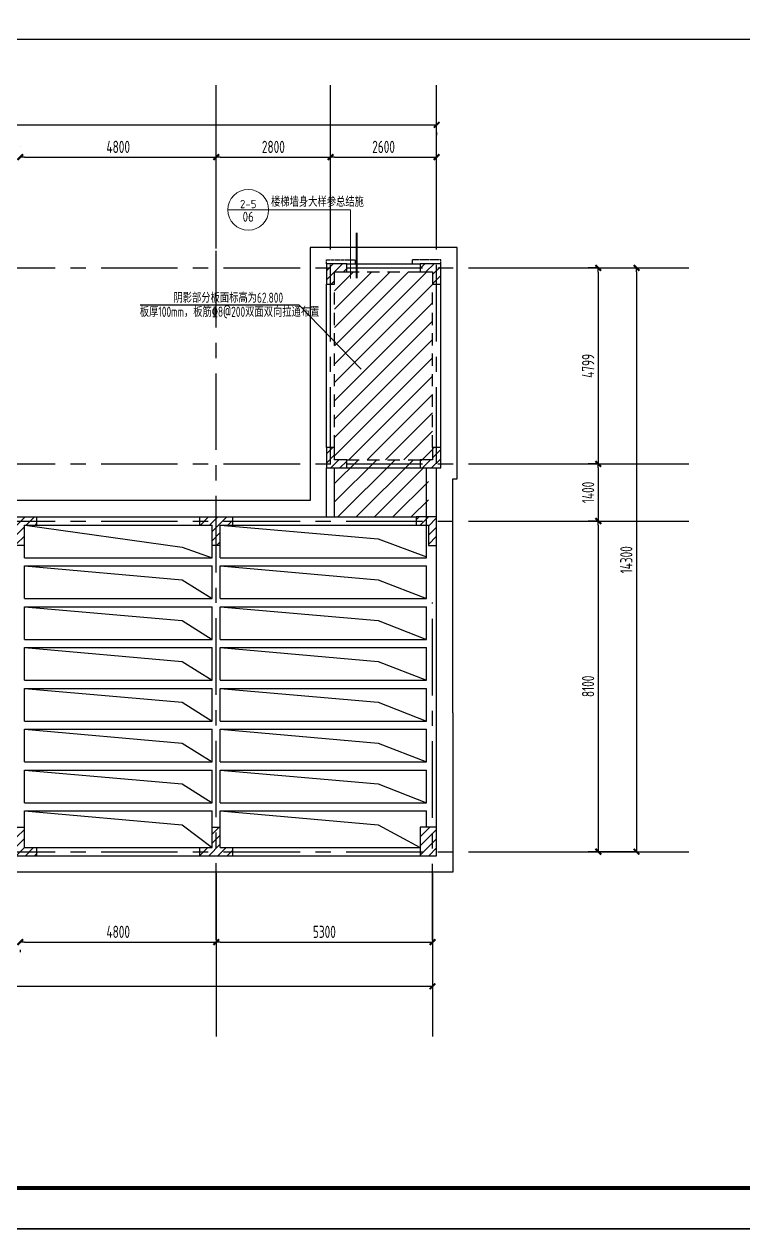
# Model space of a CAD drawing. Extents: x 580289 to 1106878, y -144605 to 78052.
# Drawn here: x 962881 to 980489, y 18547 to 48059 of the extents above; entities that cross this region are included whole.
import ezdxf
from ezdxf.enums import TextEntityAlignment as Align

# ---------------------------------------------------------------- set-up
doc = ezdxf.new("R2010")
doc.units = 0
doc.header["$LTSCALE"] = 100
for name, pattern in [('3', [5, 3, -2]), ('CENTER', [2, 1.25, -0.25, 0.25, -0.25]), ('DASH', [0.35, 0.25, -0.1])]:
    doc.linetypes.add(name, pattern=pattern)
doc.layers.get('0').update_dxf_attribs({"linetype": 'CONTINUOUS'})
doc.layers.get('Defpoints').update_dxf_attribs({"linetype": 'CONTINUOUS'})
for name, color, linetype in [('AXIS', 3, 'CONTINUOUS'), ('COLU', 7, 'CONTINUOUS'), ('DIM', 3, 'CONTINUOUS'), ('mid', 7, 'CONTINUOUS'), ('PAXIS', 253, 'CENTER'), ('T图框', 7, 'CONTINUOUS'), ('图框', 254, 'CONTINUOUS'), ('建筑隐线', 115, 'CONTINUOUS'), ('构件名称', 6, 'CONTINUOUS'), ('梁', 4, 'CONTINUOUS'), ('梁虚线', 134, '3'), ('阴影', 7, 'CONTINUOUS'), ('零厚板', 7, 'CONTINUOUS')]:
    doc.layers.add(name, color=color, linetype=linetype)
doc.layers.add('DIM_IDEN', color=1, linetype='CONTINUOUS', lineweight=18)
doc.styles.add('_TCH_LABEL', font='tssdeng.shx', dxfattribs={"width": 0.7, "bigfont": 'tssdchn.shx'})
doc.styles.get("Standard").update_dxf_attribs({"font": 'tssdeng.shx', "width": 0.7, "bigfont": 'tssdchn.shx'})
doc.styles.add('TSSD_Dimension', font='Tssdeng.shx', dxfattribs={"width": 0.7, "bigfont": 'tssdchn.shx'})
doc.dimstyles.new('TSSD_100_100$0', dxfattribs={"dimtxt": 300, "dimasz": 100, "dimexe": 250, "dimexo": 250, "dimgap": 100, "dimtad": 1, "dimdec": 0, "dimzin": 0, "dimdsep": 46, "dimtxsty": 'TSSD_Dimension', "dimblk": '_TSDBK', "dimblk1": '_TSDBK', "dimblk2": '_TSDBK', "dimsah": 1, "dimcen": 0, "dimclrt": 7, "dimadec": 0, "dimazin": 0, "dimtfac": 1, "dimtdec": 0, "dimtix": 1, "dimtmove": 2, "dimatfit": 3, "dimldrblk": '_TSDBK', "dimfxl": 1, "dimtolj": 1, "dimtzin": 0, "dimarcsym": 0})

# ---------------------------------------------------------------- blocks, each defined once
blk = doc.blocks.new('A$C72C84CBD')
at = {"layer": '图框', "color": 0}
for points in [[(0, 0), (0, 59400), (84100, 59400), (84100, 0)], [(0, 0), (84100, 0), (84100, 59400), (0, 59400)]]:
    blk.add_lwpolyline(points, close=True, dxfattribs=at)
at = {"layer": '图框', "color": 0, "const_width": 100}
blk.add_lwpolyline([(2500, 1000), (83100, 1000), (83100, 58400), (2500, 58400)], close=True, dxfattribs=at)
blk = doc.blocks.new('图框')
at = {"layer": 'T图框', "color": 4}
blk.add_blockref('A$C72C84CBD', (602717, 102744), dxfattribs=at)
blk = doc.blocks.new('_TSDBK')
blk.add_line((-1, 0), (0, 0))
at = {"const_width": 0.5}
blk.add_lwpolyline([(-0.7, -0.7), (0.7, 0.7)], dxfattribs=at)
blk = doc.blocks.new('*D1770')
at = {"layer": 'Defpoints', "color": 0}
for p in [(962787, 44801), (967587, 44801), (967587, 44801)]:
    blk.add_point(p, dxfattribs=at)
at = {"layer": 'DIM', "color": 0, "lineweight": -2}
for p, q in [((962787, 45051), (962787, 45051)), ((967587, 45051), (967587, 45051)), ((962887, 44801), (967487, 44801))]:
    blk.add_line(p, q, dxfattribs=at)
at = {"layer": 'DIM', "color": 0, "lineweight": -2, "xscale": 100, "yscale": 100, "zscale": 100, "rotation": 180}
blk.add_blockref('_TSDBK', (962787, 44801), dxfattribs=at)
at = {"layer": 'DIM', "color": 0, "lineweight": -2, "xscale": 100, "yscale": 100, "zscale": 100}
blk.add_blockref('_TSDBK', (967587, 44801), dxfattribs=at)
at = {"layer": 'DIM', "color": 7, "insert": (965187, 45051), "char_height": 300, "attachment_point": 5, "style": 'TSSD_Dimension'}
blk.add_mtext('\\A1;4800', dxfattribs=at)
blk = doc.blocks.new('*D1771')
at = {"layer": 'Defpoints', "color": 0}
for p in [(967587, 44801), (970387, 44801), (970387, 44801)]:
    blk.add_point(p, dxfattribs=at)
at = {"layer": 'DIM', "color": 0, "lineweight": -2}
for p, q in [((967587, 45051), (967587, 45051)), ((970387, 45051), (970387, 45051)), ((967687, 44801), (970287, 44801))]:
    blk.add_line(p, q, dxfattribs=at)
at = {"layer": 'DIM', "color": 0, "lineweight": -2, "xscale": 100, "yscale": 100, "zscale": 100, "rotation": 180}
blk.add_blockref('_TSDBK', (967587, 44801), dxfattribs=at)
at = {"layer": 'DIM', "color": 0, "lineweight": -2, "xscale": 100, "yscale": 100, "zscale": 100}
blk.add_blockref('_TSDBK', (970387, 44801), dxfattribs=at)
at = {"layer": 'DIM', "color": 7, "insert": (968987, 45051), "char_height": 300, "attachment_point": 5, "style": 'TSSD_Dimension'}
blk.add_mtext('\\A1;2800', dxfattribs=at)
blk = doc.blocks.new('*D1772')
at = {"layer": 'Defpoints', "color": 0}
for p in [(970387, 44801), (972987, 44801), (972987, 44801)]:
    blk.add_point(p, dxfattribs=at)
at = {"layer": 'DIM', "color": 0, "lineweight": -2}
for p, q in [((970387, 45051), (970387, 45051)), ((972987, 45051), (972987, 45051)), ((970487, 44801), (972887, 44801))]:
    blk.add_line(p, q, dxfattribs=at)
at = {"layer": 'DIM', "color": 0, "lineweight": -2, "xscale": 100, "yscale": 100, "zscale": 100, "rotation": 180}
blk.add_blockref('_TSDBK', (970387, 44801), dxfattribs=at)
at = {"layer": 'DIM', "color": 0, "lineweight": -2, "xscale": 100, "yscale": 100, "zscale": 100}
blk.add_blockref('_TSDBK', (972987, 44801), dxfattribs=at)
at = {"layer": 'DIM', "color": 7, "insert": (971687, 45051), "char_height": 300, "attachment_point": 5, "style": 'TSSD_Dimension'}
blk.add_mtext('\\A1;2600', dxfattribs=at)
blk = doc.blocks.new('*D1773')
at = {"layer": 'Defpoints', "color": 0}
for p in [(977163, 42086), (976947, 37287), (977163, 37287)]:
    blk.add_point(p, dxfattribs=at)
at = {"layer": 'DIM', "color": 0, "lineweight": -2}
for p, q in [((976913, 42086), (976697, 42086)), ((976947, 41986), (976947, 37387)), ((976913, 37287), (976697, 37287))]:
    blk.add_line(p, q, dxfattribs=at)
at = {"layer": 'DIM', "color": 0, "lineweight": -2, "xscale": 100, "yscale": 100, "zscale": 100}
for p, rotation in [((976947, 42086), 90), ((976947, 37287), 270)]:
    blk.add_blockref('_TSDBK', p, dxfattribs=dict(at, rotation=rotation))
at = {"layer": 'DIM', "color": 7, "insert": (976697, 39687), "char_height": 300, "attachment_point": 5, "rotation": 90, "style": 'TSSD_Dimension'}
blk.add_mtext('\\A1;4799', dxfattribs=at)
blk = doc.blocks.new('*D1774')
at = {"layer": 'Defpoints', "color": 0}
for p in [(977163, 37287), (976947, 35887), (977163, 35887)]:
    blk.add_point(p, dxfattribs=at)
at = {"layer": 'DIM', "color": 0, "lineweight": -2}
for p, q in [((976913, 37287), (976697, 37287)), ((976947, 37187), (976947, 35987)), ((976913, 35887), (976697, 35887))]:
    blk.add_line(p, q, dxfattribs=at)
at = {"layer": 'DIM', "color": 0, "lineweight": -2, "xscale": 100, "yscale": 100, "zscale": 100}
for p, rotation in [((976947, 37287), 90), ((976947, 35887), 270)]:
    blk.add_blockref('_TSDBK', p, dxfattribs=dict(at, rotation=rotation))
at = {"layer": 'DIM', "color": 7, "insert": (976697, 36587), "char_height": 300, "attachment_point": 5, "rotation": 90, "style": 'TSSD_Dimension'}
blk.add_mtext('\\A1;1400', dxfattribs=at)
blk = doc.blocks.new('*D1775')
at = {"layer": 'Defpoints', "color": 0}
for p in [(977163, 35887), (976947, 27787), (978133, 27787)]:
    blk.add_point(p, dxfattribs=at)
at = {"layer": 'DIM', "color": 0, "lineweight": -2}
for p, q in [((976913, 35887), (976697, 35887)), ((976947, 35787), (976947, 27887)), ((977883, 27787), (976697, 27787))]:
    blk.add_line(p, q, dxfattribs=at)
at = {"layer": 'DIM', "color": 0, "lineweight": -2, "xscale": 100, "yscale": 100, "zscale": 100}
for p, rotation in [((976947, 35887), 90), ((976947, 27787), 270)]:
    blk.add_blockref('_TSDBK', p, dxfattribs=dict(at, rotation=rotation))
at = {"layer": 'DIM', "color": 7, "insert": (976697, 31837), "char_height": 300, "attachment_point": 5, "rotation": 90, "style": 'TSSD_Dimension'}
blk.add_mtext('\\A1;8100', dxfattribs=at)
blk = doc.blocks.new('*D1782')
at = {"layer": 'Defpoints', "color": 0}
for p in [(962787, 25629), (967587, 25574), (967587, 25574)]:
    blk.add_point(p, dxfattribs=at)
at = {"layer": 'DIM', "color": 0, "lineweight": -2}
for p, q in [((962887, 25574), (967487, 25574)), ((962787, 25379), (962787, 25324))]:
    blk.add_line(p, q, dxfattribs=at)
at = {"layer": 'DIM', "color": 0, "lineweight": -2, "xscale": 100, "yscale": 100, "zscale": 100, "rotation": 180}
blk.add_blockref('_TSDBK', (962787, 25574), dxfattribs=at)
at = {"layer": 'DIM', "color": 0, "lineweight": -2, "xscale": 100, "yscale": 100, "zscale": 100}
blk.add_blockref('_TSDBK', (967587, 25574), dxfattribs=at)
at = {"layer": 'DIM', "color": 7, "insert": (965187, 25824), "char_height": 300, "attachment_point": 5, "style": 'TSSD_Dimension'}
blk.add_mtext('\\A1;4800', dxfattribs=at)
blk = doc.blocks.new('*D1783')
at = {"layer": 'Defpoints', "color": 0}
for p in [(967587, 25574), (972887, 25574), (972887, 25574)]:
    blk.add_point(p, dxfattribs=at)
at = {"layer": 'DIM', "color": 0, "lineweight": -2}
blk.add_line((967687, 25574), (972787, 25574), dxfattribs=at)
at = {"layer": 'DIM', "color": 0, "lineweight": -2, "xscale": 100, "yscale": 100, "zscale": 100, "rotation": 180}
blk.add_blockref('_TSDBK', (967587, 25574), dxfattribs=at)
at = {"layer": 'DIM', "color": 0, "lineweight": -2, "xscale": 100, "yscale": 100, "zscale": 100}
blk.add_blockref('_TSDBK', (972887, 25574), dxfattribs=at)
at = {"layer": 'DIM', "color": 7, "insert": (970237, 25824), "char_height": 300, "attachment_point": 5, "style": 'TSSD_Dimension'}
blk.add_mtext('\\A1;5300', dxfattribs=at)
blk = doc.blocks.new('*D1785')
at = {"layer": 'Defpoints', "color": 0}
for p in [(933387, 45660), (972987, 45660), (972987, 45592)]:
    blk.add_point(p, dxfattribs=at)
at = {"layer": 'DIM', "color": 0, "lineweight": -2}
for p, q in [((933487, 45592), (972887, 45592)), ((933387, 45410), (933387, 45342)), ((972987, 45410), (972987, 45342))]:
    blk.add_line(p, q, dxfattribs=at)
at = {"layer": 'DIM', "color": 0, "lineweight": -2, "xscale": 100, "yscale": 100, "zscale": 100, "rotation": 180}
blk.add_blockref('_TSDBK', (933387, 45592), dxfattribs=at)
at = {"layer": 'DIM', "color": 0, "lineweight": -2, "xscale": 100, "yscale": 100, "zscale": 100}
blk.add_blockref('_TSDBK', (972987, 45592), dxfattribs=at)
at = {"layer": 'DIM', "color": 7, "insert": (953187, 45842), "char_height": 300, "attachment_point": 5, "style": 'TSSD_Dimension'}
blk.add_mtext('\\A1;39600', dxfattribs=at)
blk = doc.blocks.new('*D1786')
at = {"layer": 'Defpoints', "color": 0}
for p in [(977493, 42087), (977493, 27787), (977883, 27787)]:
    blk.add_point(p, dxfattribs=at)
at = {"layer": 'DIM', "color": 0, "lineweight": -2}
for p, q in [((977743, 42087), (978133, 42087)), ((977883, 41987), (977883, 27887)), ((977743, 27787), (978133, 27787))]:
    blk.add_line(p, q, dxfattribs=at)
at = {"layer": 'DIM', "color": 0, "lineweight": -2, "xscale": 100, "yscale": 100, "zscale": 100}
for p, rotation in [((977883, 42087), 90), ((977883, 27787), 270)]:
    blk.add_blockref('_TSDBK', p, dxfattribs=dict(at, rotation=rotation))
at = {"layer": 'DIM', "color": 7, "insert": (977633, 34937), "char_height": 300, "attachment_point": 5, "rotation": 90, "style": 'TSSD_Dimension'}
blk.add_mtext('\\A1;14300', dxfattribs=at)
blk = doc.blocks.new('*D1787')
at = {"layer": 'Defpoints', "color": 0}
for p in [(933487, 24490), (972887, 24490), (972887, 24490)]:
    blk.add_point(p, dxfattribs=at)
at = {"layer": 'DIM', "color": 0, "lineweight": -2}
for p, q in [((933487, 24240), (933487, 24240)), ((933587, 24490), (972787, 24490))]:
    blk.add_line(p, q, dxfattribs=at)
at = {"layer": 'DIM', "color": 0, "lineweight": -2, "xscale": 100, "yscale": 100, "zscale": 100, "rotation": 180}
blk.add_blockref('_TSDBK', (933487, 24490), dxfattribs=at)
at = {"layer": 'DIM', "color": 0, "lineweight": -2, "xscale": 100, "yscale": 100, "zscale": 100}
blk.add_blockref('_TSDBK', (972887, 24490), dxfattribs=at)
at = {"layer": 'DIM', "color": 7, "insert": (953187, 24740), "char_height": 300, "attachment_point": 5, "style": 'TSSD_Dimension'}
blk.add_mtext('\\A1;39400', dxfattribs=at)

msp = doc.modelspace()

# ---------------------------------------------------------------- hatches: boundary and pattern name
at = {"layer": 'COLU'}
h = msp.add_hatch(dxfattribs=at)
h.set_pattern_fill('ANSI31', color=256, scale=50, style=0)
h.set_pattern_definition([(45, (824765.89, -9209.69), (-112.2532, 112.2532), [])])
h.paths.add_polyline_path([(933287.2, 41687.2), (933287.2, 42187.2), (933787.2, 42187.2), (933787.2, 41987.2), (933487.2, 41987.2), (933487.2, 41687.2)])
h.paths.add_polyline_path([(933787.2, 27687.2), (933787.2, 28387.2), (933387.2, 28387.2), (933387.2, 27687.2)])
h.paths.add_polyline_path([(973087.2, 41687.2), (973087.2, 42187.2), (972587.2, 42187.2), (972587.2, 41987.2), (972887.2, 41987.2), (972887.2, 41687.2)])
h.paths.add_polyline_path([(973087.2, 37187.2), (973087.2, 37687.2), (972887.2, 37687.2), (972887.2, 37387.2), (972587.2, 37387.2), (972587.2, 37187.2)])
h.paths.add_polyline_path([(972987.2, 35287.2), (972987.2, 35987.2), (972487.2, 35987.2), (972487.2, 35787.2), (972787.2, 35787.2), (972787.2, 35287.2)])
h.paths.add_polyline_path([(972587.2, 28387.2), (972587.2, 27687.2), (972987.2, 27687.2), (972987.2, 28387.2)])
h.paths.add_polyline_path([(970487.2, 41687.2), (970487.2, 41987.2), (970787.2, 41987.2), (970787.2, 42187.2), (970287.2, 42187.2), (970287.2, 41687.2)])
h.paths.add_polyline_path([(970787.2, 37187.2), (970787.2, 37387.2), (970487.2, 37387.2), (970487.2, 37687.2), (970287.2, 37687.2), (970287.2, 37187.2)])
h.paths.add_polyline_path([(953587.2, 27687.2), (953587.2, 27887.2), (953287.2, 27887.2), (953287.2, 28187.2), (953087.2, 28187.2), (953087.2, 27887.2), (952787.2, 27887.2), (952787.2, 27687.2)])
h.paths.add_polyline_path([(936087.2, 41687.2), (936087.2, 42187.2), (935587.2, 42187.2), (935587.2, 41987.2), (935887.2, 41987.2), (935887.2, 41687.2)])
h.paths.add_polyline_path([(936087.2, 37187.2), (936087.2, 37687.2), (935887.2, 37687.2), (935887.2, 37387.2), (935587.2, 37387.2), (935587.2, 37187.2)])
h.paths.add_polyline_path([(933787.2, 37187.2), (933787.2, 37387.2), (933487.2, 37387.2), (933487.2, 37687.2), (933287.2, 37687.2), (933287.2, 37187.2)])
h.paths.add_polyline_path([(933587.2, 35287.2), (933587.2, 35787.2), (933887.2, 35787.2), (933887.2, 35987.2), (933387.2, 35987.2), (933387.2, 35287.2)])
h.paths.add_polyline_path([(967687.2, 35287.2), (967487.2, 35287.2), (967487.2, 35787.2), (967187.2, 35787.2), (967187.2, 35987.2), (967687.2, 35987.2), (967987.2, 35987.2), (967987.2, 35787.2), (967687.2, 35787.2)])
h.paths.add_polyline_path([(962887.2, 35287.2), (962687.2, 35287.2), (962687.2, 35787.2), (962387.2, 35787.2), (962387.2, 35987.2), (962887.2, 35987.2), (963187.2, 35987.2), (963187.2, 35787.2), (962887.2, 35787.2)])
h.paths.add_polyline_path([(943687.2, 35287.2), (943487.2, 35287.2), (943487.2, 35787.2), (943187.2, 35787.2), (943187.2, 35987.2), (943687.2, 35987.2), (943987.2, 35987.2), (943987.2, 35787.2), (943687.2, 35787.2)])
h.paths.add_polyline_path([(967187.2, 27687.2), (967187.2, 27887.2), (967487.2, 27887.2), (967487.2, 28387.2), (967687.2, 28387.2), (967687.2, 27887.2), (967987.2, 27887.2), (967987.2, 27687.2), (967487.2, 27687.2)])
h.paths.add_polyline_path([(962387.2, 27687.2), (962387.2, 27887.2), (962687.2, 27887.2), (962687.2, 28387.2), (962887.2, 28387.2), (962887.2, 27887.2), (963187.2, 27887.2), (963187.2, 27687.2), (962687.2, 27687.2)])
h.paths.add_polyline_path([(957587.2, 27687.2), (957587.2, 27887.2), (957887.2, 27887.2), (957887.2, 28387.2), (958087.2, 28387.2), (958087.2, 27887.2), (958387.2, 27887.2), (958387.2, 27687.2), (957887.2, 27687.2)])
h.paths.add_polyline_path([(947987.2, 27687.2), (947987.2, 27887.2), (948287.2, 27887.2), (948287.2, 28387.2), (948487.2, 28387.2), (948487.2, 27887.2), (948787.2, 27887.2), (948787.2, 27687.2), (948287.2, 27687.2)])
h.paths.add_polyline_path([(943187.2, 27687.2), (943187.2, 27887.2), (943487.2, 27887.2), (943487.2, 28387.2), (943687.2, 28387.2), (943687.2, 27887.2), (943987.2, 27887.2), (943987.2, 27687.2), (943487.2, 27687.2)])
h.paths.add_polyline_path([(956637.2, 39587.2), (956637.2, 37387.2), (956237.2, 37387.2), (956237.2, 37187.2), (956837.2, 37187.2), (956837.2, 37687.2), (956837.2, 39787.2), (956237.2, 39787.2), (956237.2, 39587.2)])
h.paths.add_polyline_path([(949737.2, 37687.2), (949737.2, 39287.2), (949737.2, 39587.2), (950137.2, 39587.2), (950137.2, 39787.2), (949537.2, 39787.2), (949537.2, 37687.2), (949537.2, 37187.2), (950137.2, 37187.2), (950137.2, 37387.2), (949737.2, 37387.2)])
h.paths.add_polyline_path([(938387.2, 27687.2), (938387.2, 27887.2), (938687.2, 27887.2), (938687.2, 28387.2), (938887.2, 28387.2), (938887.2, 27887.2), (939187.2, 27887.2), (939187.2, 27687.2), (938687.2, 27687.2)])
h.paths.add_polyline_path([(958087.2, 35287.2), (957887.2, 35287.2), (957887.2, 35987.2), (958387.2, 35987.2), (958387.2, 35787.2), (958087.2, 35787.2)])
h.paths.add_polyline_path([(938887.2, 35287.2), (938687.2, 35287.2), (938687.2, 35787.2), (938387.2, 35787.2), (938387.2, 35987.2), (938887.2, 35987.2), (939187.2, 35987.2), (939187.2, 35787.2), (938887.2, 35787.2)])
h.paths.add_polyline_path([(948487.2, 35287.2), (948287.2, 35287.2), (948287.2, 35787.2), (947987.2, 35787.2), (947987.2, 35987.2), (948487.2, 35987.2)])
edge = h.paths.add_edge_path(flags=17)
edge.add_line((956637.2, 37687.2), (956637.2, 37387.2))
at = {"layer": '阴影'}
h = msp.add_hatch(dxfattribs=at)
h.set_pattern_fill('ANSI31', color=256, scale=100, style=0)
h.set_pattern_definition([(45, (588037.7, -48617), (-224.5064, 224.5064), [])])
h.paths.add_polyline_path([(970487.2, 37687.2), (970487.2, 37387.2), (970787.2, 37387.2), (972587.2, 37387.2), (972887.2, 37387.2), (972887.2, 37687.2), (972887.2, 41687.2), (972887.2, 41987.2), (972587.2, 41987.2), (970787.2, 41987.2), (970487.2, 41987.2), (970487.2, 41687.2)])
h = msp.add_hatch(dxfattribs=at)
h.set_pattern_fill('ANSI31', color=256, scale=100, style=0)
h.set_pattern_definition([(45, (166982.2, 137610.14), (-224.5064, 224.5064), [])])
h.paths.add_polyline_path([(970787.2, 37187.2), (970487.2, 37187.2), (970487.2, 35987.2), (972487.2, 35987.2), (972787.2, 35987.2), (972787.2, 37187.2), (972587.2, 37187.2)])
h.paths.add_polyline_path([(970787.2, 37286.3), (970787.2, 37187.2), (972587.2, 37187.2), (972587.2, 37286.3)])
h.paths.add_polyline_path([(970787.2, 37387.2), (970787.2, 37286.3), (972587.2, 37286.3), (972587.2, 37387.2)])

# ---------------------------------------------------------------- linework, layer by layer
at = {"layer": 'AXIS'}
for p, q in [((967587.2, 42560.1), (967587.2, 46560.1)), ((970387.2, 42560.1), (970387.2, 46560.1)), ((972987.2, 42560.1), (972987.2, 46560.1)), ((975163.3, 42087.2), (979163.3, 42087.2)), ((975163.3, 37287.2), (979163.3, 37287.2)), ((975163.3, 35887.2), (979163.3, 35887.2)), ((975163.3, 27787.2), (979163.3, 27787.2)), ((967587.2, 27261.4), (967587.2, 23261.4)), ((972887.2, 27261.4), (972887.2, 23261.4))]:
    msp.add_line(p, q, dxfattribs=at)
at = {"layer": 'COLU'}
for points in [[(970487.2, 41687.2), (970487.2, 41987.2), (970787.2, 41987.2), (970787.2, 42187.2), (970287.2, 42187.2), (970287.2, 41687.2)], [(973087.2, 41687.2), (973087.2, 42187.2), (972587.2, 42187.2), (972587.2, 41987.2), (972887.2, 41987.2), (972887.2, 41687.2)], [(970787.2, 37187.2), (970787.2, 37387.2), (970487.2, 37387.2), (970487.2, 37687.2), (970287.2, 37687.2), (970287.2, 37187.2)], [(973087.2, 37187.2), (973087.2, 37687.2), (972887.2, 37687.2), (972887.2, 37387.2), (972587.2, 37387.2), (972587.2, 37187.2)], [(972987.2, 35287.2), (972987.2, 35987.2), (972487.2, 35987.2), (972487.2, 35787.2), (972787.2, 35787.2), (972787.2, 35287.2)], [(972587.2, 28387.2), (972587.2, 27687.2), (972987.2, 27687.2), (972987.2, 28387.2)]]:
    msp.add_lwpolyline(points, close=True, dxfattribs=at)
for points in [[(962387.2, 35987.2), (962887.2, 35987.2)], [(962887.2, 35987.2), (963187.2, 35987.2)], [(962887.2, 35787.2), (963187.2, 35787.2)], [(962887.2, 35287.2), (962887.2, 35787.2)], [(963187.2, 35987.2), (963187.2, 35787.2)], [(967187.2, 35987.2), (967687.2, 35987.2)], [(967187.2, 35787.2), (967187.2, 35987.2)], [(967187.2, 35787.2), (967487.2, 35787.2)], [(967487.2, 35287.2), (967487.2, 35787.2)], [(967687.2, 35987.2), (967987.2, 35987.2)], [(967687.2, 35787.2), (967987.2, 35787.2)], [(967687.2, 35287.2), (967687.2, 35787.2)], [(967987.2, 35987.2), (967987.2, 35787.2)], [(962887.2, 35287.2), (962687.2, 35287.2)], [(967687.2, 35287.2), (967487.2, 35287.2)], [(962687.2, 28387.2), (962887.2, 28387.2)], [(962887.2, 27887.2), (962887.2, 28387.2)], [(967487.2, 27887.2), (967487.2, 28387.2)], [(967487.2, 28387.2), (967687.2, 28387.2)], [(967687.2, 27887.2), (967687.2, 28387.2)], [(962887.2, 27887.2), (963187.2, 27887.2)], [(963187.2, 27887.2), (963187.2, 27687.2)], [(967187.2, 27887.2), (967487.2, 27887.2)], [(967187.2, 27687.2), (967187.2, 27887.2)], [(967687.2, 27887.2), (967987.2, 27887.2)], [(967987.2, 27887.2), (967987.2, 27687.2)], [(962687.2, 27687.2), (963187.2, 27687.2)], [(967187.2, 27687.2), (967487.2, 27687.2)], [(967487.2, 27687.2), (967987.2, 27687.2)]]:
    msp.add_lwpolyline(points, dxfattribs=at)
at = {"layer": 'DIM_IDEN', "color": 3}
for p, q in [((967872, 43509.8), (968872, 43509.8)), ((970875.5, 43509.8), (968872, 43509.8)), ((970875.5, 41828.1), (970875.5, 43509.8))]:
    msp.add_line(p, q, dxfattribs=at)
at = {"layer": 'DIM_IDEN', "color": 3, "const_width": 50}
msp.add_lwpolyline([(971025.5, 41828.1), (971025.5, 42953.3)], dxfattribs=at)
at = {"layer": 'DIM_IDEN', "color": 3}
msp.add_circle((968372, 43509.8), 500, dxfattribs=at)
at = {"layer": 'mid'}
msp.add_line((927361.6, 47691.5), (1000961.6, 47691.5), dxfattribs=at)
at = {"layer": 'PAXIS', "linetype": 'CENTER', "ltscale": 15}
for p, q in [((967587.2, 25629.2), (967587.2, 44281.7)), ((970387.2, 37287.2), (970387.2, 44281.7)), ((972987.2, 37287.2), (972987.2, 44281.7)), ((928767.2, 42087.2), (978584.8, 42087.2)), ((928767.2, 37287.4), (978584.8, 37286.1)), ((928767.2, 35887.2), (978584.8, 35887.2)), ((972887.2, 25616.3), (972887.2, 33888.5)), ((928767.2, 27787.2), (978584.8, 27787.2))]:
    msp.add_line(p, q, dxfattribs=at)
at = {"layer": '建筑隐线', "color": 6}
for p, q in [((973387.2, 31187.2), (973387.2, 27287.2)), ((973387.2, 31187.2), (973387.2, 27287.2)), ((973387.2, 27287.2), (953187.2, 27287.2)), ((973387.2, 27287.2), (953187.2, 27287.2))]:
    msp.add_line(p, q, dxfattribs=at)
for points in [[(973387.2, 31187.2), (973387.2, 36922.6), (973487.2, 36922.6), (973487.2, 42587.2), (969887.2, 42587.2), (969887.2, 36387.2), (957887.2, 36387.2)], [(973387.2, 31187.2), (973387.2, 36922.6), (973487.2, 36922.6), (973487.2, 42587.2), (969887.2, 42587.2), (969887.2, 36387.2)]]:
    msp.add_lwpolyline(points, dxfattribs=at)
at = {"layer": '建筑隐线', "linetype": 'DASH'}
for points in [[(970287.2, 42187.2), (970287.2, 42287.2), (970987.2, 42287.2), (970987.2, 42187.2)], [(973087.2, 42187.2), (973087.2, 42287.2), (972387.2, 42287.2), (972387.2, 42187.2)]]:
    msp.add_lwpolyline(points, dxfattribs=at)
at = {"layer": '构件名称'}
msp.add_line((969614.6, 41182.5), (971141.4, 39608.9), dxfattribs=at)
msp.add_lwpolyline([(965724.9, 41182.5), (965724.9, 41182.5), (969614.6, 41182.5)], dxfattribs=at)
at = {"layer": '梁'}
for p, q in [((970787.2, 42187.2), (972587.2, 42187.2)), ((970287.2, 37687.2), (970287.2, 41687.2)), ((973087.2, 37687.2), (973087.2, 41687.2)), ((970287.2, 35987.2), (970287.2, 37187.2)), ((970487.2, 35987.2), (970487.2, 37187.2)), ((970787.2, 37187.2), (972587.2, 37187.2)), ((972737.2, 34987.2), (972737.2, 37187.2)), ((972987.2, 35987.2), (972987.2, 37187.2)), ((963187.2, 35987.2), (967187.2, 35987.2)), ((963187.2, 35787.2), (967187.2, 35787.2)), ((967987.2, 35987.2), (972487.2, 35987.2)), ((967987.2, 35787.2), (972487.2, 35787.2)), ((962887.2, 34987.2), (962887.2, 35287.2)), ((967487.2, 34987.2), (967487.2, 35287.2)), ((967687.2, 34987.2), (967687.2, 35287.2)), ((972987.2, 28387.2), (972987.2, 35287.2)), ((962887.2, 34987.2), (967487.2, 34987.2)), ((967687.2, 34987.2), (972737.2, 34987.2)), ((962887.2, 34787.2), (967487.2, 34787.2)), ((962887.2, 33987.2), (962887.2, 34787.2)), ((967487.2, 33987.2), (967487.2, 34787.2)), ((967687.2, 34787.2), (972737.2, 34787.2)), ((967687.2, 33987.2), (967687.2, 34787.2)), ((972737.2, 33987.2), (972737.2, 34787.2)), ((962887.2, 33987.2), (967487.2, 33987.2)), ((967687.2, 33987.2), (972737.2, 33987.2)), ((962887.2, 33787.2), (967487.2, 33787.2)), ((962887.2, 32987.2), (962887.2, 33787.2)), ((967487.2, 32987.2), (967487.2, 33787.2)), ((967687.2, 33787.2), (972737.2, 33787.2)), ((967687.2, 32987.2), (967687.2, 33787.2)), ((972737.2, 32987.2), (972737.2, 33787.2)), ((962887.2, 32987.2), (967487.2, 32987.2)), ((962887.2, 32787.2), (967487.2, 32787.2)), ((962887.2, 31987.2), (962887.2, 32787.2)), ((967487.2, 31987.2), (967487.2, 32787.2)), ((967687.2, 32987.2), (972737.2, 32987.2)), ((967687.2, 32787.2), (972737.2, 32787.2)), ((967687.2, 31987.2), (967687.2, 32787.2)), ((972737.2, 31987.2), (972737.2, 32787.2)), ((962887.2, 31987.2), (967487.2, 31987.2)), ((967687.2, 31987.2), (972737.2, 31987.2)), ((962887.2, 31787.2), (967487.2, 31787.2)), ((962887.2, 30987.2), (962887.2, 31787.2)), ((967487.2, 30987.2), (967487.2, 31787.2)), ((967687.2, 31787.2), (972737.2, 31787.2)), ((967687.2, 30987.2), (967687.2, 31787.2)), ((972737.2, 30987.2), (972737.2, 31787.2)), ((962887.2, 30987.2), (967487.2, 30987.2)), ((962887.2, 30787.2), (967487.2, 30787.2)), ((962887.2, 29987.2), (962887.2, 30787.2)), ((967487.2, 29987.2), (967487.2, 30787.2)), ((967687.2, 30987.2), (972737.2, 30987.2)), ((967687.2, 30787.2), (972737.2, 30787.2)), ((967687.2, 29987.2), (967687.2, 30787.2)), ((972737.2, 29987.2), (972737.2, 30787.2)), ((962887.2, 29987.2), (967487.2, 29987.2)), ((967687.2, 29987.2), (972737.2, 29987.2)), ((962887.2, 29787.2), (967487.2, 29787.2)), ((962887.2, 28987.2), (962887.2, 29787.2)), ((967487.2, 28987.2), (967487.2, 29787.2)), ((967687.2, 29787.2), (972737.2, 29787.2)), ((967687.2, 28987.2), (967687.2, 29787.2)), ((972737.2, 28987.2), (972737.2, 29787.2)), ((962887.2, 28987.2), (967487.2, 28987.2)), ((967687.2, 28987.2), (972737.2, 28987.2)), ((962887.2, 28787.2), (967487.2, 28787.2)), ((962887.2, 28387.2), (962887.2, 28787.2)), ((967487.2, 28387.2), (967487.2, 28787.2)), ((967687.2, 28787.2), (972737.2, 28787.2)), ((967687.2, 28387.2), (967687.2, 28787.2)), ((972737.2, 28387.2), (972737.2, 28787.2)), ((963187.2, 27887.2), (967187.2, 27887.2)), ((967987.2, 27887.2), (972587.2, 27887.2)), ((963187.2, 27687.2), (967187.2, 27687.2)), ((967987.2, 27687.2), (972587.2, 27687.2))]:
    msp.add_line(p, q, dxfattribs=at)
at = {"layer": '梁虚线'}
for p, q in [((970787.2, 41987.2), (972587.2, 41987.2)), ((970487.2, 37687.2), (970487.2, 41687.2)), ((972887.2, 37687.2), (972887.2, 41687.2)), ((970787.2, 37387.2), (972587.2, 37387.2))]:
    msp.add_line(p, q, dxfattribs=at)
at = {"layer": '零厚板'}
for points in [[(962904.7, 35787.2), (966757.3, 35247.9), (967487.2, 34987.2)], [(967687.2, 35787.2), (971557.3, 35447.9), (972737.2, 35005.9)], [(962887.2, 34787.2), (966757.3, 34447.9), (967487.2, 33987.2)], [(967687.2, 34787.2), (971557.3, 34447.9), (972737.2, 33987.2)], [(962887.2, 33787.2), (966757.3, 33447.9), (967487.2, 32987.2)], [(967687.2, 33787.2), (971557.3, 33447.9), (972737.2, 32987.2)], [(962887.2, 32787.2), (966757.3, 32447.9), (967487.2, 31987.2)], [(967687.2, 32787.2), (971557.3, 32447.9), (972737.2, 31987.2)], [(962887.2, 31787.2), (966757.3, 31447.9), (967487.2, 30987.2)], [(967687.2, 31787.2), (971557.3, 31447.9), (972737.2, 30987.2)], [(962887.2, 30787.2), (966757.3, 30447.9), (967487.2, 29987.2)], [(967687.2, 30787.2), (971557.3, 30447.9), (972737.2, 29987.2)], [(962887.2, 29787.2), (966757.3, 29447.9), (967487.2, 28987.2)], [(967687.2, 29787.2), (971557.3, 29447.9), (972737.2, 28987.2)], [(962887.2, 28787.2), (966757.3, 28447.9), (967487.2, 27887.2)], [(967687.2, 28787.2), (971557.3, 28447.9), (972587.2, 27887.2)]]:
    msp.add_lwpolyline(points, dxfattribs=at)

# ---------------------------------------------------------------- block references
at = {"layer": 'T图框'}
msp.add_blockref('图框', (322103.4, -84196.5), dxfattribs=at)

# ---------------------------------------------------------------- texts
at = {"layer": 'DIM_IDEN', "color": 7, "style": '_TCH_LABEL'}
for s, height, width, p, p2 in [('2-5', 201.8, 0.866667, (968170.2, 43550.2), (968573.8, 43550.2)), ('06', 242.45, 0.892929, (968234.6, 43218.9), (968509.4, 43218.9))]:
    msp.add_text(s, height=height, rotation=360, dxfattribs=dict(at, width=width)).set_placement(p, p2, align=Align.FIT)
at = {"layer": 'DIM_IDEN', "color": 7, "style": '_TCH_LABEL', "width": 0.7}
msp.add_text('楼梯墙身大样参总结施', height=250, rotation=360, dxfattribs=at).set_placement((968930.4, 43584.8))
at = {"layer": '构件名称', "width": 0.7}
for s, p in [('阴影部分板面标高为62.800', (966539, 41232.4)), ('板厚100mm，板筋\x848@200双面双向拉通布置', (965715.8, 40887.9))]:
    msp.add_text(s, height=250, dxfattribs=at).set_placement(p)

# ---------------------------------------------------------------- dimensions: what is measured, and where the dimension line sits
at = {"layer": 'DIM'}
for base, p1, p2, picture, middle in [((972987.2, 45591.6), (933387.2, 45659.8), (972987.2, 45659.8), '*D1785', (953187.2, 45841.6)), ((967587.2, 44800.7), (962787.2, 44800.7), (967587.2, 44800.7), '*D1770', (965187.2, 45050.7)), ((970387.2, 44800.7), (967587.2, 44800.7), (970387.2, 44800.7), '*D1771', (968987.2, 45050.7)), ((972987.2, 44800.7), (970387.2, 44800.7), (972987.2, 44800.7), '*D1772', (971687.2, 45050.7)), ((967587.2, 25574.1), (962787.2, 25629.2), (967587.2, 25574.1), '*D1782', (965187.2, 25824.1)), ((972887.2, 25574.1), (967587.2, 25574.1), (972887.2, 25574.1), '*D1783', (970237.2, 25824.1)), ((972887.2, 24490.1), (933487.2, 24490.1), (972887.2, 24490.1), '*D1787', (953187.2, 24740.1))]:
    dim = msp.add_linear_dim(base=base, p1=p1, p2=p2, dimstyle='TSSD_100_100$0', dxfattribs=at)
    dim.commit()
    dim.dimension.update_dxf_attribs({"geometry": picture, "text_midpoint": middle})
for base, p1, p2, picture, middle in [((976946.9, 37287.2), (977163.3, 42085.9), (977163.3, 37287.2), '*D1773', (976696.9, 39686.5)), ((977883.2, 27787.2), (977493, 42087.2), (977493, 27787.2), '*D1786', (977633.2, 34937.2)), ((976946.9, 35887.2), (977163.3, 37287.2), (977163.3, 35887.2), '*D1774', (976696.9, 36587.2)), ((976946.9, 27787.2), (977163.3, 35887.2), (978133.2, 27787.2), '*D1775', (976696.9, 31837.2))]:
    dim = msp.add_linear_dim(base=base, p1=p1, p2=p2, angle=90, dimstyle='TSSD_100_100$0', dxfattribs=at)
    dim.commit()
    dim.dimension.update_dxf_attribs({"geometry": picture, "text_midpoint": middle})

doc.saveas('drawing.dxf')
